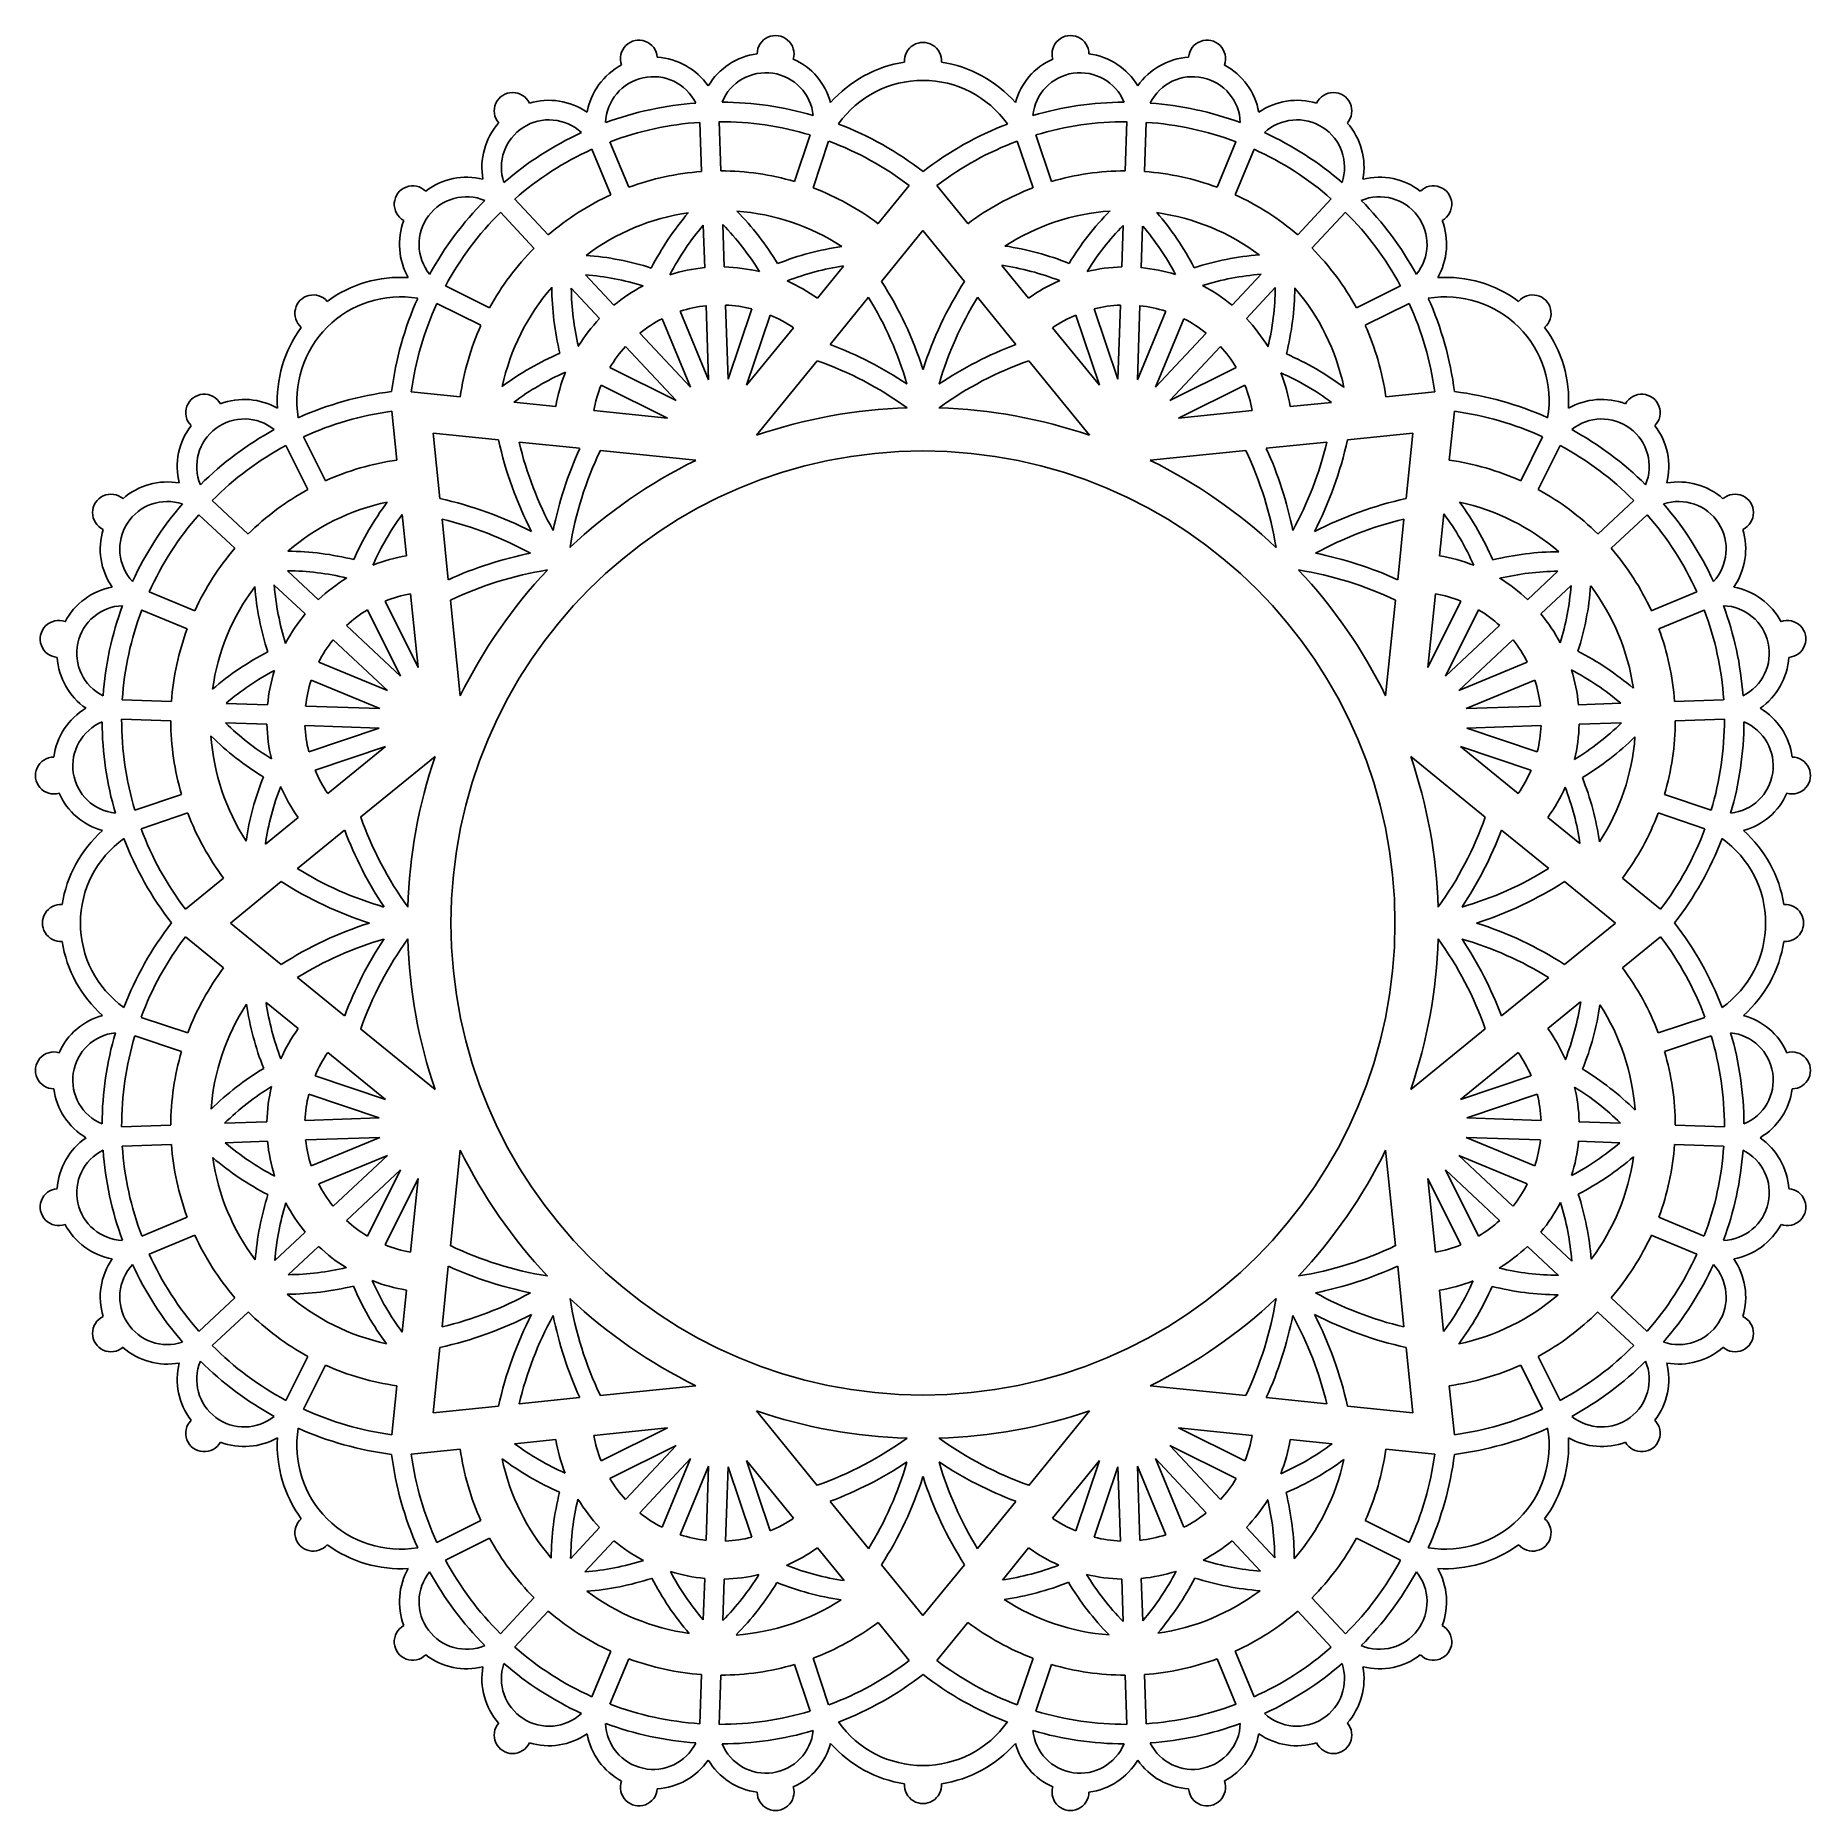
# Model space of a CAD drawing. Extents: x 79 to 243, y 88 to 251.
import ezdxf

# ---------------------------------------------------------------- set-up
doc = ezdxf.new("R2010")
doc.units = 0
doc.layers.get('0').update_dxf_attribs({"linetype": 'CONTINUOUS'})

msp = doc.modelspace()

# ---------------------------------------------------------------- linework, layer by layer
for p, q in [((140.75, 238.69), (140.59, 243.22)), ((142.55, 238.75), (142.39, 243.29)), ((150.77, 242.06), (149.32, 237.76)), ((171.56, 242.06), (173, 237.76)), ((179.78, 238.75), (179.93, 243.29)), ((181.58, 238.69), (181.73, 243.22)), ((132.4, 236.55), (130.66, 240.74)), ((134.06, 237.24), (132.32, 241.43)), ((152.47, 241.49), (151.03, 237.19)), ((169.85, 241.49), (171.3, 237.19)), ((188.27, 237.24), (190, 241.43)), ((189.93, 236.55), (191.67, 240.74)), ((157.03, 233.89), (159.89, 237.41)), ((165.3, 233.89), (162.44, 237.41)), ((126.64, 232.85), (123.54, 236.16)), ((195.69, 232.85), (198.78, 236.16)), ((125.32, 231.62), (122.23, 234.93)), ((197, 231.62), (200.1, 234.93)), ((141.05, 229.83), (140.92, 233.74)), ((142.85, 229.9), (142.72, 233.8)), ((157.35, 228.57), (161.16, 233.27)), ((164.98, 228.57), (161.16, 233.27)), ((179.47, 229.9), (179.6, 233.72)), ((181.27, 229.83), (181.4, 233.66)), ((132.69, 226.37), (130.08, 229.17)), ((151.44, 227.01), (153.85, 229.98)), ((170.89, 227.01), (168.43, 230.04)), ((189.64, 226.37), (192.31, 229.22)), ((117.17, 228.15), (121.23, 226.13)), ((131.37, 225.14), (128.76, 227.94)), ((190.96, 225.14), (193.62, 228)), ((205.16, 228.15), (201.09, 226.13)), ((116.37, 226.53), (120.43, 224.52)), ((141.41, 219.5), (138.79, 225.81)), ((141.41, 219.5), (141.17, 226.33)), ((143.21, 219.56), (142.97, 226.39)), ((145.38, 226.04), (143.21, 219.56)), ((152.6, 222.74), (156.15, 227.1)), ((169.72, 222.74), (166.18, 227.1)), ((176.94, 226.04), (179.12, 219.56)), ((179.12, 219.56), (179.35, 226.39)), ((180.92, 219.5), (181.15, 226.33)), ((180.92, 219.5), (183.53, 225.81)), ((205.96, 226.53), (201.9, 224.52)), ((139.74, 218.81), (137.13, 225.12)), ((147.09, 225.46), (144.91, 218.99)), ((144.91, 218.99), (149.22, 224.29)), ((177.41, 218.99), (173.1, 224.29)), ((175.24, 225.46), (177.41, 218.99)), ((182.58, 218.81), (185.2, 225.12)), ((138.43, 217.58), (133.76, 222.58)), ((139.74, 218.81), (135.08, 223.8)), ((182.58, 218.81), (187.25, 223.8)), ((183.9, 217.58), (188.56, 222.58)), ((145.82, 214.39), (151.4, 221.26)), ((176.51, 214.39), (170.92, 221.26)), ((132.31, 220.62), (138.43, 217.58)), ((190.02, 220.62), (183.9, 217.58)), ((118.52, 217.94), (114.01, 218.4)), ((131.51, 219.01), (137.63, 215.97)), ((190.82, 219.01), (184.7, 215.97)), ((203.8, 217.94), (208.31, 218.4)), ((112.68, 212.09), (112.21, 216.6)), ((127.34, 217.03), (123.46, 217.43)), ((137.63, 215.97), (130.83, 216.67)), ((184.7, 215.97), (191.5, 216.67)), ((194.99, 217.03), (198.79, 217.42)), ((209.65, 212.09), (210.12, 216.6)), ((104.08, 214.25), (106.1, 210.19)), ((116.66, 208.56), (116.04, 214.58)), ((122.06, 213.96), (116.04, 214.58)), ((200.27, 213.96), (206.29, 214.58)), ((205.67, 208.56), (206.29, 214.58)), ((218.24, 214.25), (216.23, 210.19)), ((102.47, 213.45), (104.49, 209.38)), ((129.53, 213.19), (123.95, 213.76)), ((140.23, 212.08), (131.43, 212.99)), ((182.09, 212.08), (190.9, 212.99)), ((192.79, 213.19), (198.38, 213.76)), ((219.86, 213.45), (217.84, 209.38)), ((99, 205.29), (95.68, 208.39)), ((223.33, 205.29), (226.64, 208.39)), ((97.77, 203.98), (94.45, 207.07)), ((113.58, 203.27), (113.19, 207.08)), ((117.43, 201.08), (116.85, 206.67)), ((204.9, 201.08), (205.47, 206.67)), ((208.74, 203.27), (209.14, 207.16)), ((224.56, 203.98), (227.87, 207.07)), ((105.48, 199.24), (102.62, 201.91)), ((216.85, 199.24), (219.65, 201.86)), ((94.06, 198.22), (89.87, 199.96)), ((104.25, 197.93), (101.39, 200.59)), ((114.65, 192.99), (113.94, 199.79)), ((207.68, 192.99), (208.38, 199.79)), ((218.08, 197.93), (220.88, 200.54)), ((228.26, 198.22), (232.45, 199.96)), ((93.37, 196.56), (89.18, 198.29)), ((109.99, 198.31), (113.03, 192.19)), ((111.6, 199.11), (114.65, 192.99)), ((118.53, 190.38), (117.63, 199.19)), ((203.79, 190.38), (204.7, 199.19)), ((210.72, 199.11), (207.68, 192.99)), ((212.33, 198.31), (209.29, 192.19)), ((228.95, 196.56), (233.14, 198.29)), ((113.03, 192.19), (108.04, 196.85)), ((209.29, 192.19), (214.29, 196.85)), ((111.81, 190.87), (106.81, 195.53)), ((210.52, 190.87), (215.52, 195.53)), ((111.81, 190.87), (105.49, 193.49)), ((210.52, 190.87), (216.83, 193.49)), ((111.12, 189.21), (104.8, 191.82)), ((211.21, 189.21), (217.52, 191.82)), ((91.92, 189.87), (87.39, 190.02)), ((230.4, 189.87), (234.93, 190.02)), ((91.86, 188.07), (87.33, 188.22)), ((100.78, 189.56), (96.96, 189.69)), ((111.12, 189.21), (104.29, 189.44)), ((211.21, 189.21), (218.04, 189.44)), ((221.54, 189.56), (225.45, 189.7)), ((230.46, 188.07), (235, 188.22)), ((100.72, 187.76), (96.9, 187.89)), ((111.06, 187.41), (104.23, 187.64)), ((104.58, 185.23), (111.06, 187.41)), ((211.27, 187.41), (218.1, 187.64)), ((217.75, 185.23), (211.27, 187.41)), ((221.61, 187.76), (225.51, 187.9)), ((105.15, 183.53), (111.63, 185.7)), ((111.63, 185.7), (106.33, 181.39)), ((217.18, 183.53), (210.7, 185.7)), ((210.7, 185.7), (216, 181.39)), ((116.22, 184.8), (109.35, 179.21)), ((206.11, 184.8), (212.97, 179.21)), ((88.55, 179.85), (92.85, 181.29)), ((233.77, 179.85), (229.47, 181.29)), ((89.13, 178.14), (93.42, 179.59)), ((103.6, 179.18), (100.57, 176.72)), ((218.72, 179.18), (221.69, 176.77)), ((233.2, 178.14), (228.9, 179.59)), ((107.87, 178.01), (103.52, 174.47)), ((214.45, 178.01), (218.81, 174.47)), ((96.73, 173.59), (93.21, 170.73)), ((225.6, 173.59), (229.12, 170.73)), ((102.04, 173.27), (97.35, 169.45)), ((220.28, 173.27), (224.98, 169.45)), ((102.04, 165.64), (97.35, 169.45)), ((220.28, 165.64), (224.98, 169.45)), ((96.73, 165.32), (93.21, 168.18)), ((225.6, 165.32), (229.12, 168.18)), ((107.87, 160.89), (103.52, 164.44)), ((214.45, 160.89), (218.81, 164.44)), ((103.6, 159.73), (100.64, 162.14)), ((218.72, 159.73), (221.75, 162.19)), ((89.13, 160.76), (93.42, 159.32)), ((233.2, 160.76), (228.9, 159.32)), ((88.55, 159.06), (92.85, 157.61)), ((116.22, 154.11), (109.35, 159.69)), ((206.11, 154.11), (212.97, 159.69)), ((233.77, 159.06), (229.47, 157.61)), ((111.63, 153.2), (106.33, 157.51)), ((210.7, 153.2), (216, 157.51)), ((105.15, 155.38), (111.63, 153.2)), ((217.18, 155.38), (210.7, 153.2)), ((104.58, 153.67), (111.06, 151.5)), ((217.75, 153.67), (211.27, 151.5)), ((91.86, 150.84), (87.33, 150.68)), ((100.72, 151.14), (96.82, 151.01)), ((111.06, 151.5), (104.23, 151.26)), ((211.27, 151.5), (218.1, 151.26)), ((221.61, 151.14), (225.43, 151.01)), ((230.46, 150.84), (235, 150.68)), ((91.92, 149.04), (87.39, 148.88)), ((100.78, 149.34), (96.88, 149.21)), ((111.12, 149.7), (104.29, 149.46)), ((111.12, 149.7), (104.8, 147.08)), ((211.21, 149.7), (218.04, 149.46)), ((211.21, 149.7), (217.52, 147.08)), ((221.54, 149.34), (225.37, 149.21)), ((230.4, 149.04), (234.93, 148.88)), ((111.81, 148.03), (105.49, 145.42)), ((111.81, 148.03), (106.81, 143.37)), ((118.53, 148.52), (117.63, 139.72)), ((203.79, 148.52), (204.7, 139.72)), ((210.52, 148.03), (216.83, 145.42)), ((210.52, 148.03), (215.52, 143.37)), ((113.03, 146.72), (108.04, 142.05)), ((109.99, 140.6), (113.03, 146.72)), ((111.6, 139.8), (114.65, 145.92)), ((114.65, 145.92), (113.94, 139.12)), ((210.72, 139.8), (207.68, 145.92)), ((207.68, 145.92), (208.38, 139.12)), ((212.33, 140.6), (209.29, 146.72)), ((209.29, 146.72), (214.29, 142.05)), ((93.37, 142.35), (89.18, 140.61)), ((228.95, 142.35), (233.14, 140.61)), ((94.06, 140.68), (89.87, 138.95)), ((104.25, 140.98), (101.45, 138.36)), ((218.08, 140.98), (220.93, 138.31)), ((228.26, 140.68), (232.45, 138.95)), ((105.48, 139.66), (102.68, 137.05)), ((216.85, 139.66), (219.71, 136.99)), ((117.43, 137.82), (116.85, 132.24)), ((204.9, 137.82), (205.47, 132.24)), ((97.77, 134.93), (94.45, 131.83)), ((113.58, 135.63), (113.18, 131.74)), ((208.74, 135.63), (209.13, 131.82)), ((224.56, 134.93), (227.87, 131.83)), ((99, 133.61), (95.68, 130.52)), ((223.33, 133.61), (226.64, 130.52)), ((102.47, 125.46), (104.49, 129.52)), ((116.66, 130.35), (116.04, 124.33)), ((205.67, 130.35), (206.29, 124.33)), ((219.86, 125.46), (217.84, 129.52)), ((104.08, 124.66), (106.1, 128.72)), ((218.24, 124.66), (216.23, 128.72)), ((112.68, 126.81), (112.21, 122.3)), ((140.23, 126.82), (131.43, 125.92)), ((182.09, 126.82), (190.9, 125.92)), ((209.65, 126.81), (210.12, 122.3)), ((122.06, 124.95), (116.04, 124.33)), ((129.53, 125.72), (123.95, 125.14)), ((145.82, 124.51), (151.4, 117.64)), ((176.51, 124.51), (170.92, 117.64)), ((192.79, 125.72), (198.38, 125.14)), ((200.27, 124.95), (206.29, 124.33)), ((137.63, 122.94), (130.83, 122.23)), ((131.51, 119.89), (137.63, 122.94)), ((190.82, 119.89), (184.7, 122.94)), ((184.7, 122.94), (191.5, 122.23)), ((127.34, 121.87), (123.53, 121.48)), ((132.31, 118.28), (138.43, 121.32)), ((138.43, 121.32), (133.76, 116.33)), ((190.02, 118.28), (183.9, 121.32)), ((183.9, 121.32), (188.56, 116.33)), ((194.99, 121.87), (198.87, 121.47)), ((118.52, 120.97), (114.01, 120.5)), ((139.74, 120.1), (135.08, 115.1)), ((139.74, 120.1), (137.13, 113.78)), ((141.41, 119.41), (138.79, 113.09)), ((141.41, 119.41), (141.17, 112.58)), ((147.09, 113.44), (144.91, 119.92)), ((144.91, 119.92), (149.22, 114.62)), ((177.41, 119.92), (173.1, 114.62)), ((175.24, 113.44), (177.41, 119.92)), ((180.92, 119.41), (183.53, 113.09)), ((180.92, 119.41), (181.15, 112.58)), ((182.58, 120.1), (187.25, 115.1)), ((182.58, 120.1), (185.2, 113.78)), ((203.8, 120.97), (208.31, 120.5)), ((143.21, 119.34), (142.97, 112.51)), ((145.38, 112.87), (143.21, 119.34)), ((176.94, 112.87), (179.12, 119.34)), ((179.12, 119.34), (179.35, 112.51)), ((152.6, 116.16), (156.15, 111.81)), ((169.72, 116.16), (166.18, 111.81)), ((116.37, 112.37), (120.43, 114.39)), ((131.37, 113.76), (128.71, 110.91)), ((190.96, 113.76), (193.57, 110.97)), ((205.96, 112.37), (201.9, 114.39)), ((117.17, 110.76), (121.23, 112.78)), ((132.69, 112.54), (130.02, 109.68)), ((151.44, 111.89), (153.9, 108.86)), ((170.89, 111.89), (168.48, 108.92)), ((189.64, 112.54), (192.25, 109.74)), ((205.16, 110.76), (201.09, 112.78)), ((157.35, 110.33), (161.16, 105.64)), ((164.98, 110.33), (161.16, 105.64)), ((141.05, 109.07), (140.92, 105.25)), ((142.85, 109.01), (142.72, 105.18)), ((179.47, 109.01), (179.61, 105.11)), ((181.27, 109.07), (181.41, 105.17)), ((125.32, 107.29), (122.23, 103.97)), ((197, 107.29), (200.1, 103.97)), ((126.64, 106.06), (123.54, 102.74)), ((157.03, 105.02), (159.89, 101.5)), ((165.3, 105.02), (162.44, 101.5)), ((195.69, 106.06), (198.78, 102.74)), ((132.4, 102.35), (130.66, 98.16)), ((134.06, 101.66), (132.32, 97.47)), ((152.47, 97.41), (151.03, 101.71)), ((169.85, 97.41), (171.3, 101.71)), ((188.27, 101.66), (190, 97.47)), ((189.93, 102.35), (191.67, 98.16)), ((140.75, 100.21), (140.59, 95.68)), ((142.55, 100.15), (142.39, 95.62)), ((150.77, 96.84), (149.32, 101.14)), ((171.56, 96.84), (173, 101.14)), ((179.78, 100.15), (179.93, 95.62)), ((181.58, 100.21), (181.73, 95.68))]:
    msp.add_line(p, q)
msp.add_circle((161.16, 169.45), 43.49)
for centre, radius, start, end in [((134.99, 249.09), 1.7, 4.3264, 200.1365), ((147.58, 249.52), 1.7, 343.7893, 179.5994), ((161.16, 248.89), 1.7, 355.7005, 184.2995), ((174.75, 249.52), 1.7, 0.4006, 196.2107), ((187.33, 249.09), 1.7, 339.8635, 175.6736), ((136.3, 243.05), 6.18, 34.7495, 86.4213), ((146.69, 243.41), 6.18, 97.5045, 149.1763), ((146.69, 243.41), 6.18, 15.2916, 65.8842), ((161.16, 237.55), 11.34, 98.5989, 138.6715), ((161.16, 237.55), 11.34, 41.3285, 81.4011), ((175.64, 243.41), 6.18, 114.1158, 164.7084), ((175.64, 243.41), 6.18, 30.8237, 82.4955), ((186.02, 243.05), 6.18, 93.5787, 145.2505), ((136.3, 243.05), 6.18, 118.0416, 169.7134), ((136.3, 243.05), 4.38, 26.4741, 177.9888), ((146.69, 243.41), 4.38, 5.937, 157.4517), ((161.16, 237.55), 9.54, 35.3727, 144.6273), ((175.64, 243.41), 4.38, 22.5483, 174.063), ((186.02, 243.05), 4.38, 2.0112, 153.5259), ((186.02, 243.05), 6.18, 10.2866, 61.9584), ((123.36, 244.27), 1.7, 24.8635, 220.6736), ((198.97, 244.27), 1.7, 319.3264, 155.1365), ((126.7, 239.07), 6.18, 55.2866, 106.9584), ((142.48, 214.56), 30.52, 94.2353, 110.2276), ((142.48, 214.56), 30.52, 73.6982, 89.6905), ((179.85, 214.56), 30.52, 90.3095, 106.3018), ((179.85, 214.56), 30.52, 69.7724, 85.7647), ((195.62, 239.07), 6.18, 73.0416, 124.7134), ((126.7, 239.07), 6.18, 138.5787, 190.2505), ((126.7, 239.07), 4.38, 47.0112, 198.5259), ((142.48, 214.56), 30.52, 114.7724, 130.7647), ((142.48, 214.56), 28.72, 93.7586, 110.7043), ((142.48, 214.56), 28.72, 73.2215, 90.1672), ((142.48, 214.56), 30.52, 52.2493, 69.0586), ((179.85, 214.56), 30.52, 110.9414, 127.7507), ((179.85, 214.56), 28.72, 89.8328, 106.7785), ((179.85, 214.56), 28.72, 69.2957, 86.2414), ((195.62, 239.07), 4.38, 341.4741, 132.9888), ((179.85, 214.56), 30.52, 49.2353, 65.2276), ((195.62, 239.07), 6.18, 349.7495, 41.4213), ((142.48, 214.56), 28.72, 114.2957, 131.2414), ((142.48, 214.56), 28.72, 52.6845, 69.6302), ((179.85, 214.56), 28.72, 110.3698, 127.3155), ((179.85, 214.56), 28.72, 48.7586, 65.7043), ((114.15, 235.67), 1.7, 45.4006, 241.2107), ((119.11, 231.98), 6.18, 75.8237, 127.4955), ((142.48, 214.56), 24.19, 94.0952, 110.3677), ((142.48, 214.56), 24.19, 73.5581, 89.8306), ((142.48, 214.56), 24.19, 53.0211, 69.2935), ((179.85, 214.56), 24.19, 110.7065, 126.9789), ((179.85, 214.56), 24.19, 90.1694, 106.4419), ((179.85, 214.56), 24.19, 69.6323, 85.9048), ((203.22, 231.98), 6.18, 52.5045, 104.1763), ((208.18, 235.67), 1.7, 298.7893, 134.5994), ((119.11, 231.98), 4.38, 67.5483, 219.063), ((142.48, 214.56), 30.52, 135.3095, 151.3018), ((142.48, 214.56), 24.19, 114.6323, 130.9048), ((179.85, 214.56), 24.19, 49.0952, 65.3677), ((203.22, 231.98), 4.38, 320.937, 112.4517), ((179.85, 214.56), 30.52, 28.6982, 44.6905), ((119.11, 231.98), 6.18, 159.1158, 209.7084), ((142.48, 214.56), 28.72, 134.8328, 151.7785), ((142.48, 214.56), 20.54, 98.2215, 127.0067), ((159.53, 217.83), 26.28, 139.5156, 152.9114), ((125.24, 216.66), 26.28, 31.0144, 44.4102), ((142.48, 214.56), 20.54, 56.9191, 85.7043), ((179.85, 214.56), 20.54, 94.0675, 122.8527), ((197.09, 216.59), 26.28, 135.3617, 148.7575), ((179.85, 214.56), 20.54, 53.2215, 82.0067), ((162.79, 217.77), 26.28, 27.3167, 40.7125), ((179.85, 214.56), 28.72, 28.2215, 45.1672), ((203.22, 231.98), 6.18, 330.2916, 20.8842), ((159.53, 217.83), 24.48, 139.4774, 152.3787), ((125.24, 216.66), 24.48, 31.5471, 44.4484), ((197.09, 216.59), 24.48, 135.5881, 148.2247), ((162.79, 217.77), 24.48, 27.8495, 40.4861), ((142.48, 214.56), 24.19, 135.1694, 151.4419), ((128.15, 204.76), 26.28, 72.3167, 85.7125), ((157.44, 205.77), 26.28, 98.2133, 111.6091), ((164.85, 205.83), 26.28, 68.1628, 81.5586), ((194.22, 204.82), 26.28, 94.5156, 107.9114), ((179.85, 214.56), 24.19, 28.5581, 44.8306), ((128.15, 204.76), 24.48, 72.8495, 85.4861), ((142.48, 214.56), 15.34, 95.3273, 107.6073), ((142.48, 214.56), 15.34, 76.3185, 88.5985), ((157.44, 205.77), 24.48, 98.4397, 111.0763), ((164.85, 205.83), 24.48, 68.6955, 81.5968), ((179.85, 214.56), 15.34, 91.4015, 103.4534), ((164.85, 205.83), 26.28, 64.1844, 64.2017), ((179.85, 214.56), 15.34, 72.6208, 84.6727), ((194.22, 204.82), 24.48, 94.4774, 107.3787), ((104.99, 225.62), 1.7, 40.7005, 229.2995), ((113.01, 217.6), 11.34, 86.3285, 126.4011), ((142.48, 214.56), 20.54, 139.0675, 167.8527), ((153.24, 228.19), 26.28, 180.3617, 193.7575), ((153.24, 228.19), 24.48, 180.5881, 193.2247), ((142.48, 214.56), 15.34, 117.6208, 129.6727), ((142.48, 214.56), 15.34, 54.2531, 66.305), ((128.31, 209.97), 34.48, 17.6948, 32.6474), ((194.02, 209.97), 34.48, 147.3526, 162.3052), ((179.85, 214.56), 15.34, 113.4669, 125.7469), ((197.09, 216.59), 26.28, 152.7185, 152.7359), ((179.85, 214.56), 15.34, 50.3273, 62.6073), ((169.14, 228.23), 24.48, 346.5471, 359.4484), ((169.14, 228.23), 26.28, 346.0144, 359.4102), ((179.85, 214.56), 20.54, 11.9191, 40.7043), ((209.31, 217.6), 11.34, 53.5989, 93.6715), ((217.33, 225.62), 1.7, 310.7005, 139.2995), ((113.01, 217.6), 9.54, 80.3727, 189.6273), ((142.48, 214.56), 30.52, 155.9414, 172.7507), ((142.48, 214.56), 28.72, 155.3698, 172.3155), ((142.48, 214.56), 11.84, 96.3238, 108.1391), ((142.48, 214.56), 11.84, 75.7868, 87.602), ((128.31, 209.97), 32.68, 16.2452, 31.6042), ((194.02, 209.97), 32.68, 148.3958, 163.7548), ((179.85, 214.56), 11.84, 92.398, 104.2132), ((179.85, 214.56), 11.84, 71.8609, 83.6762), ((179.85, 214.56), 28.72, 7.6845, 24.6302), ((209.31, 217.6), 9.54, 350.3727, 99.6273), ((179.85, 214.56), 30.52, 7.2493, 24.0586), ((113.01, 217.6), 11.34, 143.5989, 183.6715), ((142.48, 214.56), 24.19, 155.7065, 171.9789), ((142.48, 214.56), 15.34, 136.4015, 148.4534), ((142.48, 214.56), 11.84, 116.8609, 128.6762), ((142.48, 214.56), 11.84, 55.2497, 67.0649), ((179.85, 214.56), 11.84, 112.9351, 124.7503), ((179.85, 214.56), 11.84, 51.3238, 63.1391), ((179.85, 214.56), 15.34, 31.3185, 43.5985), ((179.85, 214.56), 24.19, 8.0211, 24.2935), ((209.31, 217.6), 11.34, 356.3285, 36.4011), ((138.05, 197.78), 26.28, 109.1844, 109.2017), ((142.48, 214.56), 11.84, 137.398, 149.2132), ((140.54, 190.44), 34.48, 56.2654, 69.52), ((181.79, 190.44), 34.48, 110.48, 123.7346), ((179.85, 214.56), 11.84, 30.7868, 42.602), ((138.05, 197.78), 26.28, 113.1628, 126.5586), ((140.54, 190.44), 32.68, 54.1214, 70.5873), ((181.79, 190.44), 32.68, 109.4127, 125.8786), ((184.21, 197.76), 26.28, 53.2133, 66.6091), ((138.05, 197.78), 24.48, 113.6955, 126.5968), ((142.48, 214.56), 15.34, 158.4669, 170.7469), ((153.24, 228.19), 26.28, 197.7185, 197.7359), ((184.21, 197.76), 24.48, 53.4397, 66.0763), ((179.85, 214.56), 15.34, 9.2531, 21.305), ((94.94, 216.47), 1.7, 28.7893, 224.5994), ((98.63, 211.51), 6.18, 60.2916, 110.8842), ((116.05, 188.14), 30.52, 97.2493, 114.0586), ((142.48, 214.56), 11.84, 157.9351, 169.7503), ((179.85, 214.56), 11.84, 10.2497, 22.0649), ((206.28, 188.14), 30.52, 65.9414, 82.7507), ((223.69, 211.51), 6.18, 69.1158, 119.7084), ((227.38, 216.47), 1.7, 315.4006, 151.2107), ((98.63, 211.51), 4.38, 50.937, 202.4517), ((116.05, 188.14), 28.72, 97.6845, 114.6302), ((161.16, 169.45), 47.49, 91.7727, 108.851), ((161.16, 169.45), 47.49, 71.149, 88.2273), ((206.28, 188.14), 28.72, 65.3698, 82.3155), ((223.69, 211.51), 4.38, 337.5483, 129.063), ((98.63, 211.51), 6.18, 142.5045, 194.1763), ((116.05, 188.14), 30.52, 118.6982, 134.6905), ((206.28, 188.14), 30.52, 45.3095, 61.3018), ((223.69, 211.51), 6.18, 345.8237, 37.4955), ((116.05, 188.14), 28.72, 118.2215, 135.1672), ((155.74, 221.33), 34.48, 192.3526, 207.3052), ((155.74, 221.33), 32.68, 193.3958, 208.7548), ((160.91, 198.87), 34.48, 155.48, 168.7346), ((160.91, 198.87), 32.68, 154.4127, 170.8786), ((161.42, 198.87), 32.68, 9.1214, 25.5873), ((161.42, 198.87), 34.48, 11.2654, 24.52), ((166.58, 221.33), 32.68, 331.2452, 346.6042), ((166.58, 221.33), 34.48, 332.6948, 347.6474), ((206.28, 188.14), 28.72, 44.8328, 61.7785), ((116.05, 188.14), 24.19, 98.0211, 114.2935), ((161.16, 169.45), 47.49, 116.149, 133.2273), ((161.16, 169.45), 47.49, 46.7727, 63.851), ((206.28, 188.14), 24.19, 65.7065, 81.9789), ((91.54, 203.91), 6.18, 79.7495, 131.4213), ((116.05, 188.14), 24.19, 118.5581, 134.8306), ((206.28, 188.14), 24.19, 45.1694, 61.4419), ((230.78, 203.91), 6.18, 48.5787, 100.2505), ((86.35, 207.26), 1.7, 49.3264, 245.1365), ((91.54, 203.91), 4.38, 71.4741, 222.9888), ((116.05, 188.14), 30.52, 139.2353, 155.2276), ((116.05, 188.14), 20.54, 101.9191, 130.7043), ((132.85, 192.5), 26.28, 143.2133, 156.6091), ((109.28, 174.87), 34.48, 62.6948, 77.6474), ((213.04, 174.87), 34.48, 102.3526, 117.3052), ((206.28, 188.14), 20.54, 49.0675, 77.8527), ((189.49, 192.57), 26.28, 23.1628, 36.5586), ((230.78, 203.91), 4.38, 317.0112, 108.5259), ((206.28, 188.14), 30.52, 24.7724, 40.7647), ((235.98, 207.26), 1.7, 294.8635, 130.6736), ((116.05, 188.14), 28.72, 138.7586, 155.7043), ((132.85, 192.5), 24.48, 143.4397, 156.0763), ((109.28, 174.87), 32.68, 61.2452, 76.6042), ((213.04, 174.87), 32.68, 103.3958, 118.7548), ((189.49, 192.57), 24.48, 23.6955, 36.5968), ((206.28, 188.14), 28.72, 24.2957, 41.2414), ((91.54, 203.91), 6.18, 163.0416, 214.7134), ((230.78, 203.91), 6.18, 325.2866, 16.9584), ((116.05, 188.14), 24.19, 139.0952, 155.3677), ((102.38, 177.43), 26.28, 76.0144, 89.4102), ((116.05, 188.14), 15.34, 99.2531, 111.305), ((131.74, 169.71), 34.48, 101.2654, 114.52), ((190.58, 169.71), 34.48, 65.48, 78.7346), ((206.28, 188.14), 15.34, 68.4669, 80.7469), ((219.9, 177.38), 26.28, 90.3617, 103.7575), ((206.28, 188.14), 24.19, 24.6323, 40.9048), ((102.38, 177.43), 24.48, 76.5471, 89.4484), ((116.05, 188.14), 15.34, 121.3185, 133.5985), ((131.74, 169.71), 32.68, 99.1214, 115.5873), ((161.16, 169.45), 47.49, 136.7727, 153.851), ((190.58, 169.71), 32.68, 64.4127, 80.8786), ((161.16, 169.45), 47.49, 26.149, 43.2273), ((219.9, 177.38), 26.28, 107.7185, 107.7359), ((219.9, 177.38), 24.48, 90.5881, 103.2247), ((206.28, 188.14), 15.34, 46.4015, 58.4534), ((189.49, 192.57), 26.28, 19.1844, 19.2017), ((87.57, 194.31), 6.18, 100.2866, 151.9584), ((116.05, 188.14), 20.54, 143.2215, 172.0067), ((125.8, 202.51), 26.28, 184.5156, 197.9114), ((125.8, 202.51), 24.48, 184.4774, 197.3787), ((116.05, 188.14), 11.84, 100.2497, 112.0649), ((206.28, 188.14), 11.84, 67.9351, 79.7503), ((196.47, 202.47), 24.48, 342.8495, 355.4861), ((196.47, 202.47), 26.28, 342.3167, 355.7125), ((206.28, 188.14), 20.54, 8.2215, 37.0067), ((234.76, 194.31), 6.18, 28.0416, 79.7134), ((87.57, 194.31), 4.38, 92.0112, 243.5259), ((116.05, 188.14), 30.52, 159.7724, 175.7647), ((116.05, 188.14), 28.72, 159.2957, 176.2414), ((116.05, 188.14), 15.34, 140.3273, 152.6073), ((116.05, 188.14), 11.84, 120.7868, 132.602), ((206.28, 188.14), 11.84, 47.398, 59.2132), ((206.28, 188.14), 15.34, 27.6208, 39.6727), ((206.28, 188.14), 28.72, 3.7586, 20.7043), ((206.28, 188.14), 30.52, 4.2353, 20.2276), ((234.76, 194.31), 4.38, 296.4741, 87.9888), ((81.53, 195.62), 1.7, 69.8635, 265.6736), ((116.05, 188.14), 24.19, 159.6323, 175.9048), ((206.28, 188.14), 24.19, 4.0952, 20.3677), ((240.8, 195.62), 1.7, 274.3264, 110.1365), ((116.05, 188.14), 11.84, 141.3238, 153.1391), ((206.28, 188.14), 11.84, 26.8609, 38.6762), ((87.57, 194.31), 6.18, 183.5787, 235.2505), ((112.85, 171.08), 26.28, 117.3167, 130.7125), ((209.54, 171.09), 26.28, 49.5156, 62.9114), ((234.76, 194.31), 6.18, 304.7495, 356.4213), ((112.85, 171.08), 24.48, 117.8495, 130.4861), ((116.05, 188.14), 15.34, 162.6208, 174.6727), ((116.05, 188.14), 11.84, 161.8609, 173.6762), ((206.28, 188.14), 11.84, 6.3238, 18.1391), ((209.54, 171.09), 24.48, 49.4774, 62.3787), ((206.28, 188.14), 15.34, 5.3273, 17.6073), ((87.21, 183.93), 6.18, 120.8237, 172.4955), ((116.05, 188.14), 28.72, 179.8328, 196.7785), ((206.28, 188.14), 28.72, 343.2215, 0.1672), ((235.12, 183.93), 6.18, 7.5045, 59.1763), ((87.21, 183.93), 4.38, 112.5483, 264.063), ((116.05, 188.14), 30.52, 180.3095, 196.3018), ((116.05, 188.14), 24.19, 180.1694, 196.4419), ((116.05, 188.14), 20.54, 184.0675, 212.8527), ((114.03, 205.38), 26.28, 225.3617, 238.7575), ((114.03, 205.38), 24.48, 225.5881, 238.2247), ((116.05, 188.14), 15.34, 181.4015, 193.4534), ((116.05, 188.14), 11.84, 182.398, 194.2132), ((206.28, 188.14), 11.84, 345.7868, 357.602), ((208.37, 205.37), 24.48, 301.5471, 314.4484), ((206.28, 188.14), 15.34, 346.3185, 358.5985), ((208.37, 205.37), 26.28, 301.0144, 314.4102), ((206.28, 188.14), 20.54, 326.9191, 355.7043), ((206.28, 188.14), 24.19, 343.5581, 359.8306), ((206.28, 188.14), 30.52, 343.6982, 359.6905), ((235.12, 183.93), 4.38, 275.937, 67.4517), ((81.09, 183.04), 1.7, 90.4006, 286.2107), ((124.79, 173.14), 26.28, 154.1844, 154.2017), ((116.05, 188.14), 11.84, 202.9351, 214.7503), ((161.16, 169.45), 47.49, 161.149, 178.2273), ((161.16, 169.45), 47.49, 1.7727, 18.851), ((206.28, 188.14), 11.84, 325.2497, 337.0649), ((241.23, 183.04), 1.7, 253.7893, 89.5994), ((124.79, 173.14), 26.28, 158.1628, 171.5586), ((124.79, 173.14), 24.48, 158.6955, 171.5968), ((116.05, 188.14), 15.34, 203.4669, 215.7469), ((114.03, 205.38), 26.28, 242.7185, 242.7359), ((206.28, 188.14), 15.34, 324.2531, 336.305), ((197.48, 173.17), 24.48, 8.4397, 21.0763), ((197.48, 173.17), 26.28, 8.2133, 21.6091), ((87.21, 183.93), 6.18, 204.1158, 254.7084), ((235.12, 183.93), 6.18, 285.2916, 335.8842), ((116.05, 188.14), 24.19, 200.7065, 216.9789), ((140.18, 190.08), 32.68, 199.4127, 215.8786), ((182.15, 190.08), 32.68, 324.1214, 340.5873), ((206.28, 188.14), 24.19, 323.0211, 339.2935), ((93.07, 169.45), 11.34, 131.3285, 171.4011), ((93.07, 169.45), 9.54, 125.3727, 234.6273), ((116.05, 188.14), 30.52, 200.9414, 217.7507), ((116.05, 188.14), 28.72, 200.3698, 217.3155), ((140.18, 190.08), 34.48, 200.48, 213.7346), ((182.15, 190.08), 34.48, 326.2654, 339.52), ((206.28, 188.14), 28.72, 322.6845, 339.6302), ((206.28, 188.14), 30.52, 322.2493, 339.0586), ((229.26, 169.45), 9.54, 305.3727, 54.6273), ((229.26, 169.45), 11.34, 8.5989, 48.6715), ((120.64, 202.3), 32.68, 238.3958, 253.7548), ((201.68, 202.3), 32.68, 286.2452, 301.6042), ((120.64, 202.3), 34.48, 237.3526, 252.3052), ((201.68, 202.3), 34.48, 287.6948, 302.6474), ((81.73, 169.45), 1.7, 85.7005, 274.2995), ((240.6, 169.45), 1.7, 265.7005, 94.2995), ((116.05, 150.77), 30.52, 142.2493, 159.0586), ((120.64, 136.6), 34.48, 107.6948, 122.6474), ((201.68, 136.6), 34.48, 57.3526, 72.3052), ((206.28, 150.77), 30.52, 20.9414, 37.7507), ((93.07, 169.45), 11.34, 188.5989, 228.6715), ((116.05, 150.77), 28.72, 142.6845, 159.6302), ((120.64, 136.6), 32.68, 106.2452, 121.6042), ((140.18, 148.83), 34.48, 146.2654, 159.52), ((140.18, 148.83), 32.68, 144.1214, 160.5873), ((161.16, 169.45), 47.49, 181.7727, 198.851), ((161.16, 169.45), 47.49, 341.149, 358.2273), ((182.15, 148.83), 32.68, 19.4127, 35.8786), ((182.15, 148.83), 34.48, 20.48, 33.7346), ((201.68, 136.6), 32.68, 58.3958, 73.7548), ((206.28, 150.77), 28.72, 20.3698, 37.3155), ((229.26, 169.45), 11.34, 311.3285, 351.4011), ((116.05, 150.77), 24.19, 143.0211, 159.2935), ((206.28, 150.77), 24.19, 20.7065, 36.9789), ((116.05, 150.77), 20.54, 146.9191, 175.7043), ((124.85, 165.73), 26.28, 188.2133, 201.6091), ((124.85, 165.73), 24.48, 188.4397, 201.0763), ((197.54, 165.77), 24.48, 338.6955, 351.5968), ((197.54, 165.77), 26.28, 338.1628, 351.5586), ((206.28, 150.77), 20.54, 4.0675, 32.8527), ((87.21, 154.98), 6.18, 105.2916, 155.8842), ((235.12, 154.98), 6.18, 24.1158, 74.7084), ((87.21, 154.98), 4.38, 95.937, 247.4517), ((116.05, 150.77), 30.52, 163.6982, 179.6905), ((116.05, 150.77), 28.72, 163.2215, 180.1672), ((116.05, 150.77), 15.34, 144.2531, 156.305), ((206.28, 150.77), 15.34, 23.4669, 35.7469), ((206.28, 150.77), 28.72, 359.8328, 16.7785), ((206.28, 150.77), 30.52, 0.3095, 16.3018), ((235.12, 154.98), 4.38, 292.5483, 84.063), ((81.09, 155.87), 1.7, 73.7893, 269.5994), ((116.05, 150.77), 24.19, 163.5581, 179.8306), ((116.05, 150.77), 11.84, 145.2497, 157.0649), ((206.28, 150.77), 11.84, 22.9351, 34.7503), ((206.28, 150.77), 24.19, 0.1694, 16.4419), ((241.23, 155.87), 1.7, 270.4006, 106.2107), ((113.96, 133.53), 26.28, 121.0144, 134.4102), ((208.3, 133.52), 26.28, 62.7185, 62.7359), ((208.3, 133.52), 26.28, 45.3617, 58.7575), ((87.21, 154.98), 6.18, 187.5045, 239.1763), ((113.96, 133.53), 24.48, 121.5471, 134.4484), ((116.05, 150.77), 15.34, 166.3185, 178.5985), ((208.3, 133.52), 24.48, 45.5881, 58.2247), ((206.28, 150.77), 15.34, 1.4015, 13.4534), ((197.54, 165.77), 26.28, 334.1844, 334.2017), ((235.12, 154.98), 6.18, 300.8237, 352.4955), ((116.05, 150.77), 11.84, 165.7868, 177.602), ((206.28, 150.77), 11.84, 2.398, 14.2132), ((87.57, 144.59), 6.18, 124.7495, 176.4213), ((116.05, 150.77), 28.72, 183.7586, 200.7043), ((116.05, 150.77), 24.19, 184.0952, 200.3677), ((112.78, 167.82), 24.48, 229.4774, 242.3787), ((116.05, 150.77), 15.34, 185.3273, 197.6073), ((116.05, 150.77), 11.84, 186.3238, 198.1391), ((206.28, 150.77), 11.84, 341.8609, 353.6762), ((206.28, 150.77), 15.34, 342.6208, 354.6727), ((209.48, 167.83), 24.48, 297.8495, 310.4861), ((206.28, 150.77), 24.19, 339.6323, 355.9048), ((206.28, 150.77), 28.72, 339.2957, 356.2414), ((234.76, 144.59), 6.18, 3.5787, 55.2505), ((87.57, 144.59), 4.38, 116.4741, 267.9888), ((116.05, 150.77), 30.52, 184.2353, 200.2276), ((116.05, 150.77), 20.54, 188.2215, 217.0067), ((112.78, 167.82), 26.28, 229.5156, 242.9114), ((161.16, 169.45), 47.49, 206.149, 223.2273), ((161.16, 169.45), 47.49, 316.7727, 333.851), ((209.48, 167.83), 26.28, 297.3167, 310.7125), ((206.28, 150.77), 20.54, 323.2215, 352.0067), ((206.28, 150.77), 30.52, 339.7724, 355.7647), ((234.76, 144.59), 4.38, 272.0112, 63.5259), ((81.53, 143.28), 1.7, 94.3264, 290.1365), ((125.85, 136.44), 26.28, 162.3167, 175.7125), ((116.05, 150.77), 11.84, 206.8609, 218.6762), ((206.28, 150.77), 11.84, 321.3238, 333.1391), ((196.53, 136.4), 26.28, 4.5156, 17.9114), ((240.8, 143.28), 1.7, 249.8635, 85.6736), ((125.85, 136.44), 24.48, 162.8495, 175.4861), ((116.05, 150.77), 15.34, 207.6208, 219.6727), ((206.28, 150.77), 15.34, 320.3273, 332.6073), ((196.53, 136.4), 24.48, 4.4774, 17.3787), ((87.57, 144.59), 6.18, 208.0416, 259.7134), ((116.05, 150.77), 24.19, 204.6323, 220.9048), ((116.05, 150.77), 11.84, 227.398, 239.2132), ((206.28, 150.77), 11.84, 300.7868, 312.602), ((206.28, 150.77), 24.19, 319.0952, 335.3677), ((234.76, 144.59), 6.18, 280.2866, 331.9584), ((116.05, 150.77), 15.34, 226.4015, 238.4534), ((116.05, 150.77), 11.84, 247.9351, 259.7503), ((131.74, 169.2), 32.68, 244.4127, 260.8786), ((190.58, 169.2), 32.68, 279.1214, 295.5873), ((206.28, 150.77), 11.84, 280.2497, 292.0649), ((206.28, 150.77), 15.34, 301.3185, 313.5985), ((91.54, 134.99), 6.18, 145.2866, 196.9584), ((91.54, 134.99), 4.38, 137.0112, 288.5259), ((116.05, 150.77), 30.52, 204.7724, 220.7647), ((116.05, 150.77), 28.72, 204.2957, 221.2414), ((102.43, 161.53), 24.48, 270.5881, 283.2247), ((132.84, 146.34), 26.28, 199.1844, 199.2017), ((131.74, 169.2), 34.48, 245.48, 258.7346), ((190.58, 169.2), 34.48, 281.2654, 294.52), ((219.94, 161.47), 24.48, 256.5471, 269.4484), ((206.28, 150.77), 28.72, 318.7586, 335.7043), ((206.28, 150.77), 30.52, 319.2353, 335.2276), ((230.78, 134.99), 4.38, 251.4741, 42.9888), ((230.78, 134.99), 6.18, 343.0416, 34.7134), ((102.43, 161.53), 26.28, 270.3617, 283.7575), ((132.84, 146.34), 26.28, 203.1628, 216.5586), ((116.05, 150.77), 15.34, 248.4669, 260.7469), ((132.84, 146.34), 24.48, 203.6955, 216.5968), ((102.43, 161.53), 26.28, 287.7185, 287.7359), ((206.28, 150.77), 15.34, 279.2531, 291.305), ((189.47, 146.4), 24.48, 323.4397, 336.0763), ((189.47, 146.4), 26.28, 323.2133, 336.6091), ((219.94, 161.47), 26.28, 256.0144, 269.4102), ((116.05, 150.77), 20.54, 229.0675, 257.8527), ((109.28, 164.03), 32.68, 283.3958, 298.7548), ((160.91, 140.03), 32.68, 189.1214, 205.5873), ((161.16, 169.45), 47.49, 226.7727, 243.851), ((161.16, 169.45), 47.49, 296.149, 313.2273), ((161.42, 140.03), 32.68, 334.4127, 350.8786), ((213.04, 164.03), 32.68, 241.2452, 256.6042), ((206.28, 150.77), 20.54, 281.9191, 310.7043), ((86.35, 131.65), 1.7, 114.8635, 310.6736), ((116.05, 150.77), 24.19, 225.1694, 241.4419), ((109.28, 164.03), 34.48, 282.3526, 297.3052), ((155.74, 117.57), 34.48, 152.6948, 167.6474), ((155.74, 117.57), 32.68, 151.2452, 166.6042), ((160.91, 140.03), 34.48, 191.2654, 204.52), ((161.42, 140.03), 34.48, 335.48, 348.7346), ((166.58, 117.57), 32.68, 13.3958, 28.7548), ((213.04, 164.03), 34.48, 242.6948, 257.6474), ((166.58, 117.57), 34.48, 12.3526, 27.3052), ((206.28, 150.77), 24.19, 298.5581, 314.8306), ((235.98, 131.65), 1.7, 229.3264, 65.1365), ((91.54, 134.99), 6.18, 228.5787, 280.2505), ((116.05, 150.77), 28.72, 224.8328, 241.7785), ((206.28, 150.77), 28.72, 298.2215, 315.1672), ((230.78, 134.99), 6.18, 259.7495, 311.4213), ((98.63, 127.4), 6.18, 165.8237, 217.4955), ((98.63, 127.4), 4.38, 157.5483, 309.063), ((116.05, 150.77), 30.52, 225.3095, 241.3018), ((116.05, 150.77), 24.19, 245.7065, 261.9789), ((206.28, 150.77), 24.19, 278.0211, 294.2935), ((206.28, 150.77), 30.52, 298.6982, 314.6905), ((223.69, 127.4), 4.38, 230.937, 22.4517), ((223.69, 127.4), 6.18, 322.5045, 14.1763), ((116.05, 150.77), 28.72, 245.3698, 262.3155), ((161.16, 169.45), 47.49, 251.149, 268.2273), ((161.16, 169.45), 47.49, 271.7727, 288.851), ((206.28, 150.77), 28.72, 277.6845, 294.6302), ((94.94, 122.44), 1.7, 135.4006, 331.2107), ((113.01, 121.3), 9.54, 170.3727, 279.6273), ((116.05, 150.77), 30.52, 245.9414, 262.7507), ((209.31, 121.3), 9.54, 260.3727, 9.6273), ((206.28, 150.77), 30.52, 277.2493, 294.0586), ((227.38, 122.44), 1.7, 208.7893, 44.5994), ((98.63, 127.4), 6.18, 249.1158, 299.7084), ((113.01, 121.3), 11.34, 176.3285, 216.4011), ((138.12, 141.14), 24.48, 233.4397, 246.0763), ((142.48, 124.34), 15.34, 189.2531, 201.305), ((142.48, 124.34), 11.84, 190.2497, 202.0649), ((140.54, 148.47), 32.68, 289.4127, 305.8786), ((181.79, 148.47), 32.68, 234.1214, 250.5873), ((179.85, 124.34), 11.84, 337.9351, 349.7503), ((179.85, 124.34), 15.34, 338.4669, 350.7469), ((184.28, 141.13), 24.48, 293.6955, 306.5968), ((209.31, 121.3), 11.34, 323.5989, 3.6715), ((223.69, 127.4), 6.18, 240.2916, 290.8842), ((142.48, 124.34), 30.52, 187.2493, 204.0586), ((142.48, 124.34), 28.72, 187.6845, 204.6302), ((142.48, 124.34), 24.19, 188.0211, 204.2935), ((142.48, 124.34), 20.54, 191.9191, 220.7043), ((138.12, 141.14), 26.28, 233.2133, 246.6091), ((140.54, 148.47), 34.48, 290.48, 303.7346), ((128.31, 128.93), 32.68, 328.3958, 343.7548), ((194.02, 128.93), 32.68, 196.2452, 211.6042), ((181.79, 148.47), 34.48, 236.2654, 249.52), ((184.28, 141.13), 26.28, 293.1628, 306.5586), ((179.85, 124.34), 20.54, 319.0675, 347.8527), ((179.85, 124.34), 24.19, 335.7065, 351.9789), ((179.85, 124.34), 28.72, 335.3698, 352.3155), ((179.85, 124.34), 30.52, 335.9414, 352.7507), ((142.48, 124.34), 11.84, 210.7868, 222.602), ((128.31, 128.93), 34.48, 327.3526, 342.3052), ((194.02, 128.93), 34.48, 197.6948, 212.6474), ((179.85, 124.34), 11.84, 317.398, 329.2132), ((169.09, 110.72), 26.28, 17.7185, 17.7359), ((153.18, 110.67), 26.28, 166.0144, 179.4102), ((153.18, 110.67), 24.48, 166.5471, 179.4484), ((142.48, 124.34), 15.34, 211.3185, 223.5985), ((179.85, 124.34), 15.34, 316.4015, 328.4534), ((184.28, 141.13), 26.28, 289.1844, 289.2017), ((169.09, 110.72), 24.48, 0.5881, 13.2247), ((169.09, 110.72), 26.28, 0.3617, 13.7575), ((104.99, 113.28), 1.7, 130.7005, 319.2995), ((142.48, 124.34), 11.84, 231.3238, 243.1391), ((142.48, 124.34), 11.84, 292.9351, 304.7503), ((179.85, 124.34), 11.84, 235.2497, 247.0649), ((179.85, 124.34), 11.84, 296.8609, 308.6762), ((217.33, 113.28), 1.7, 220.7005, 49.2995), ((142.48, 124.34), 11.84, 251.8609, 263.6762), ((142.48, 124.34), 11.84, 272.398, 284.2132), ((179.85, 124.34), 11.84, 255.7868, 267.602), ((179.85, 124.34), 11.84, 276.3238, 288.1391), ((113.01, 121.3), 11.34, 233.5989, 273.6715), ((142.48, 124.34), 24.19, 208.5581, 224.8306), ((142.48, 124.34), 15.34, 230.3273, 242.6073), ((142.48, 124.34), 15.34, 293.4669, 305.7469), ((179.85, 124.34), 15.34, 234.2531, 246.305), ((179.85, 124.34), 15.34, 297.6208, 309.6727), ((179.85, 124.34), 24.19, 315.1694, 331.4419), ((209.31, 121.3), 11.34, 266.3285, 306.4011), ((119.11, 106.92), 6.18, 150.2916, 200.8842), ((119.11, 106.92), 4.38, 140.937, 292.4517), ((142.48, 124.34), 30.52, 208.6982, 224.6905), ((142.48, 124.34), 28.72, 208.2215, 225.1672), ((128.11, 134.08), 24.48, 274.4774, 287.3787), ((159.54, 121.14), 24.48, 207.8495, 220.4861), ((142.48, 124.34), 15.34, 252.6208, 264.6727), ((157.48, 133.08), 24.48, 248.6955, 261.5968), ((125.24, 122.32), 26.28, 332.7185, 332.7359), ((164.88, 133.14), 24.48, 278.4397, 291.0763), ((179.85, 124.34), 15.34, 275.3273, 287.6073), ((162.8, 121.07), 24.48, 319.4774, 332.3787), ((194.18, 134.14), 24.48, 252.8495, 265.4861), ((179.85, 124.34), 28.72, 314.8328, 331.7785), ((179.85, 124.34), 30.52, 315.3095, 331.3018), ((203.22, 106.92), 4.38, 247.5483, 39.063), ((203.22, 106.92), 6.18, 339.1158, 29.7084), ((128.11, 134.08), 26.28, 274.5156, 287.9114), ((159.54, 121.14), 26.28, 207.3167, 220.7125), ((125.24, 122.32), 24.48, 315.5881, 328.2247), ((142.48, 124.34), 15.34, 271.4015, 283.4534), ((125.24, 122.32), 26.28, 315.3617, 328.7575), ((157.48, 133.08), 26.28, 244.1844, 244.2017), ((157.48, 133.08), 26.28, 248.1628, 261.5586), ((164.88, 133.14), 26.28, 278.2133, 291.6091), ((197.08, 122.25), 26.28, 211.0144, 224.4102), ((179.85, 124.34), 15.34, 256.3185, 268.5985), ((197.08, 122.25), 24.48, 211.5471, 224.4484), ((162.8, 121.07), 26.28, 319.5156, 332.9114), ((179.85, 124.34), 20.54, 278.2215, 307.0067), ((194.18, 134.14), 26.28, 252.3167, 265.7125), ((142.48, 124.34), 20.54, 233.2215, 262.0067), ((142.48, 124.34), 20.54, 274.0675, 302.8527), ((179.85, 124.34), 20.54, 236.9191, 265.7043), ((114.15, 103.23), 1.7, 118.7893, 314.5994), ((142.48, 124.34), 24.19, 229.0952, 245.3677), ((142.48, 124.34), 24.19, 290.7065, 306.9789), ((179.85, 124.34), 24.19, 233.0211, 249.2935), ((179.85, 124.34), 24.19, 294.6323, 310.9048), ((208.18, 103.23), 1.7, 225.4006, 61.2107), ((119.11, 106.92), 6.18, 232.5045, 284.1763), ((142.48, 124.34), 28.72, 228.7586, 245.7043), ((142.48, 124.34), 24.19, 249.6323, 265.9048), ((142.48, 124.34), 28.72, 290.3698, 307.3155), ((179.85, 124.34), 28.72, 232.6845, 249.6302), ((179.85, 124.34), 24.19, 274.0952, 290.3677), ((179.85, 124.34), 28.72, 294.2957, 311.2414), ((203.22, 106.92), 6.18, 255.8237, 307.4955), ((126.7, 99.83), 6.18, 169.7495, 221.4213), ((126.7, 99.83), 4.38, 161.4741, 312.9888), ((142.48, 124.34), 30.52, 229.2353, 245.2276), ((142.48, 124.34), 24.19, 270.1694, 286.4419), ((142.48, 124.34), 30.52, 290.9414, 307.7507), ((179.85, 124.34), 30.52, 232.2493, 249.0586), ((179.85, 124.34), 24.19, 253.5581, 269.8306), ((179.85, 124.34), 30.52, 294.7724, 310.7647), ((195.62, 99.83), 4.38, 227.0112, 18.5259), ((195.62, 99.83), 6.18, 318.5787, 10.2505), ((142.48, 124.34), 28.72, 249.2957, 266.2414), ((142.48, 124.34), 28.72, 269.8328, 286.7785), ((179.85, 124.34), 28.72, 253.2215, 270.1672), ((179.85, 124.34), 28.72, 273.7586, 290.7043), ((123.36, 94.63), 1.7, 139.3264, 335.1365), ((142.48, 124.34), 30.52, 249.7724, 265.7647), ((136.3, 95.85), 4.38, 182.0112, 333.5259), ((142.48, 124.34), 30.52, 270.3095, 286.3018), ((146.69, 95.5), 4.38, 202.5483, 354.063), ((161.16, 101.36), 9.54, 215.3727, 324.6273), ((179.85, 124.34), 30.52, 253.6982, 269.6905), ((175.64, 95.5), 4.38, 185.937, 337.4517), ((179.85, 124.34), 30.52, 274.2353, 290.2276), ((186.02, 95.85), 4.38, 206.4741, 357.9888), ((198.97, 94.63), 1.7, 204.8635, 40.6736), ((126.7, 99.83), 6.18, 253.0416, 304.7134), ((136.3, 95.85), 6.18, 190.2866, 241.9584), ((146.69, 95.5), 6.18, 294.1158, 344.7084), ((161.16, 101.36), 11.34, 221.3285, 261.4011), ((161.16, 101.36), 11.34, 278.5989, 318.6715), ((175.64, 95.5), 6.18, 195.2916, 245.8842), ((186.02, 95.85), 6.18, 298.0416, 349.7134), ((195.62, 99.83), 6.18, 235.2866, 286.9584), ((136.3, 95.85), 6.18, 273.5787, 325.2505), ((146.69, 95.5), 6.18, 210.8237, 262.4955), ((175.64, 95.5), 6.18, 277.5045, 329.1763), ((186.02, 95.85), 6.18, 214.7495, 266.4213), ((134.99, 89.81), 1.7, 159.8635, 355.6736), ((161.16, 90.02), 1.7, 175.7005, 4.2995), ((187.33, 89.81), 1.7, 184.3264, 20.1365), ((147.58, 89.38), 1.7, 180.4006, 16.2107), ((174.75, 89.38), 1.7, 163.7893, 359.5994)]:
    msp.add_arc(centre, radius, start, end)

doc.saveas('drawing.dxf')
